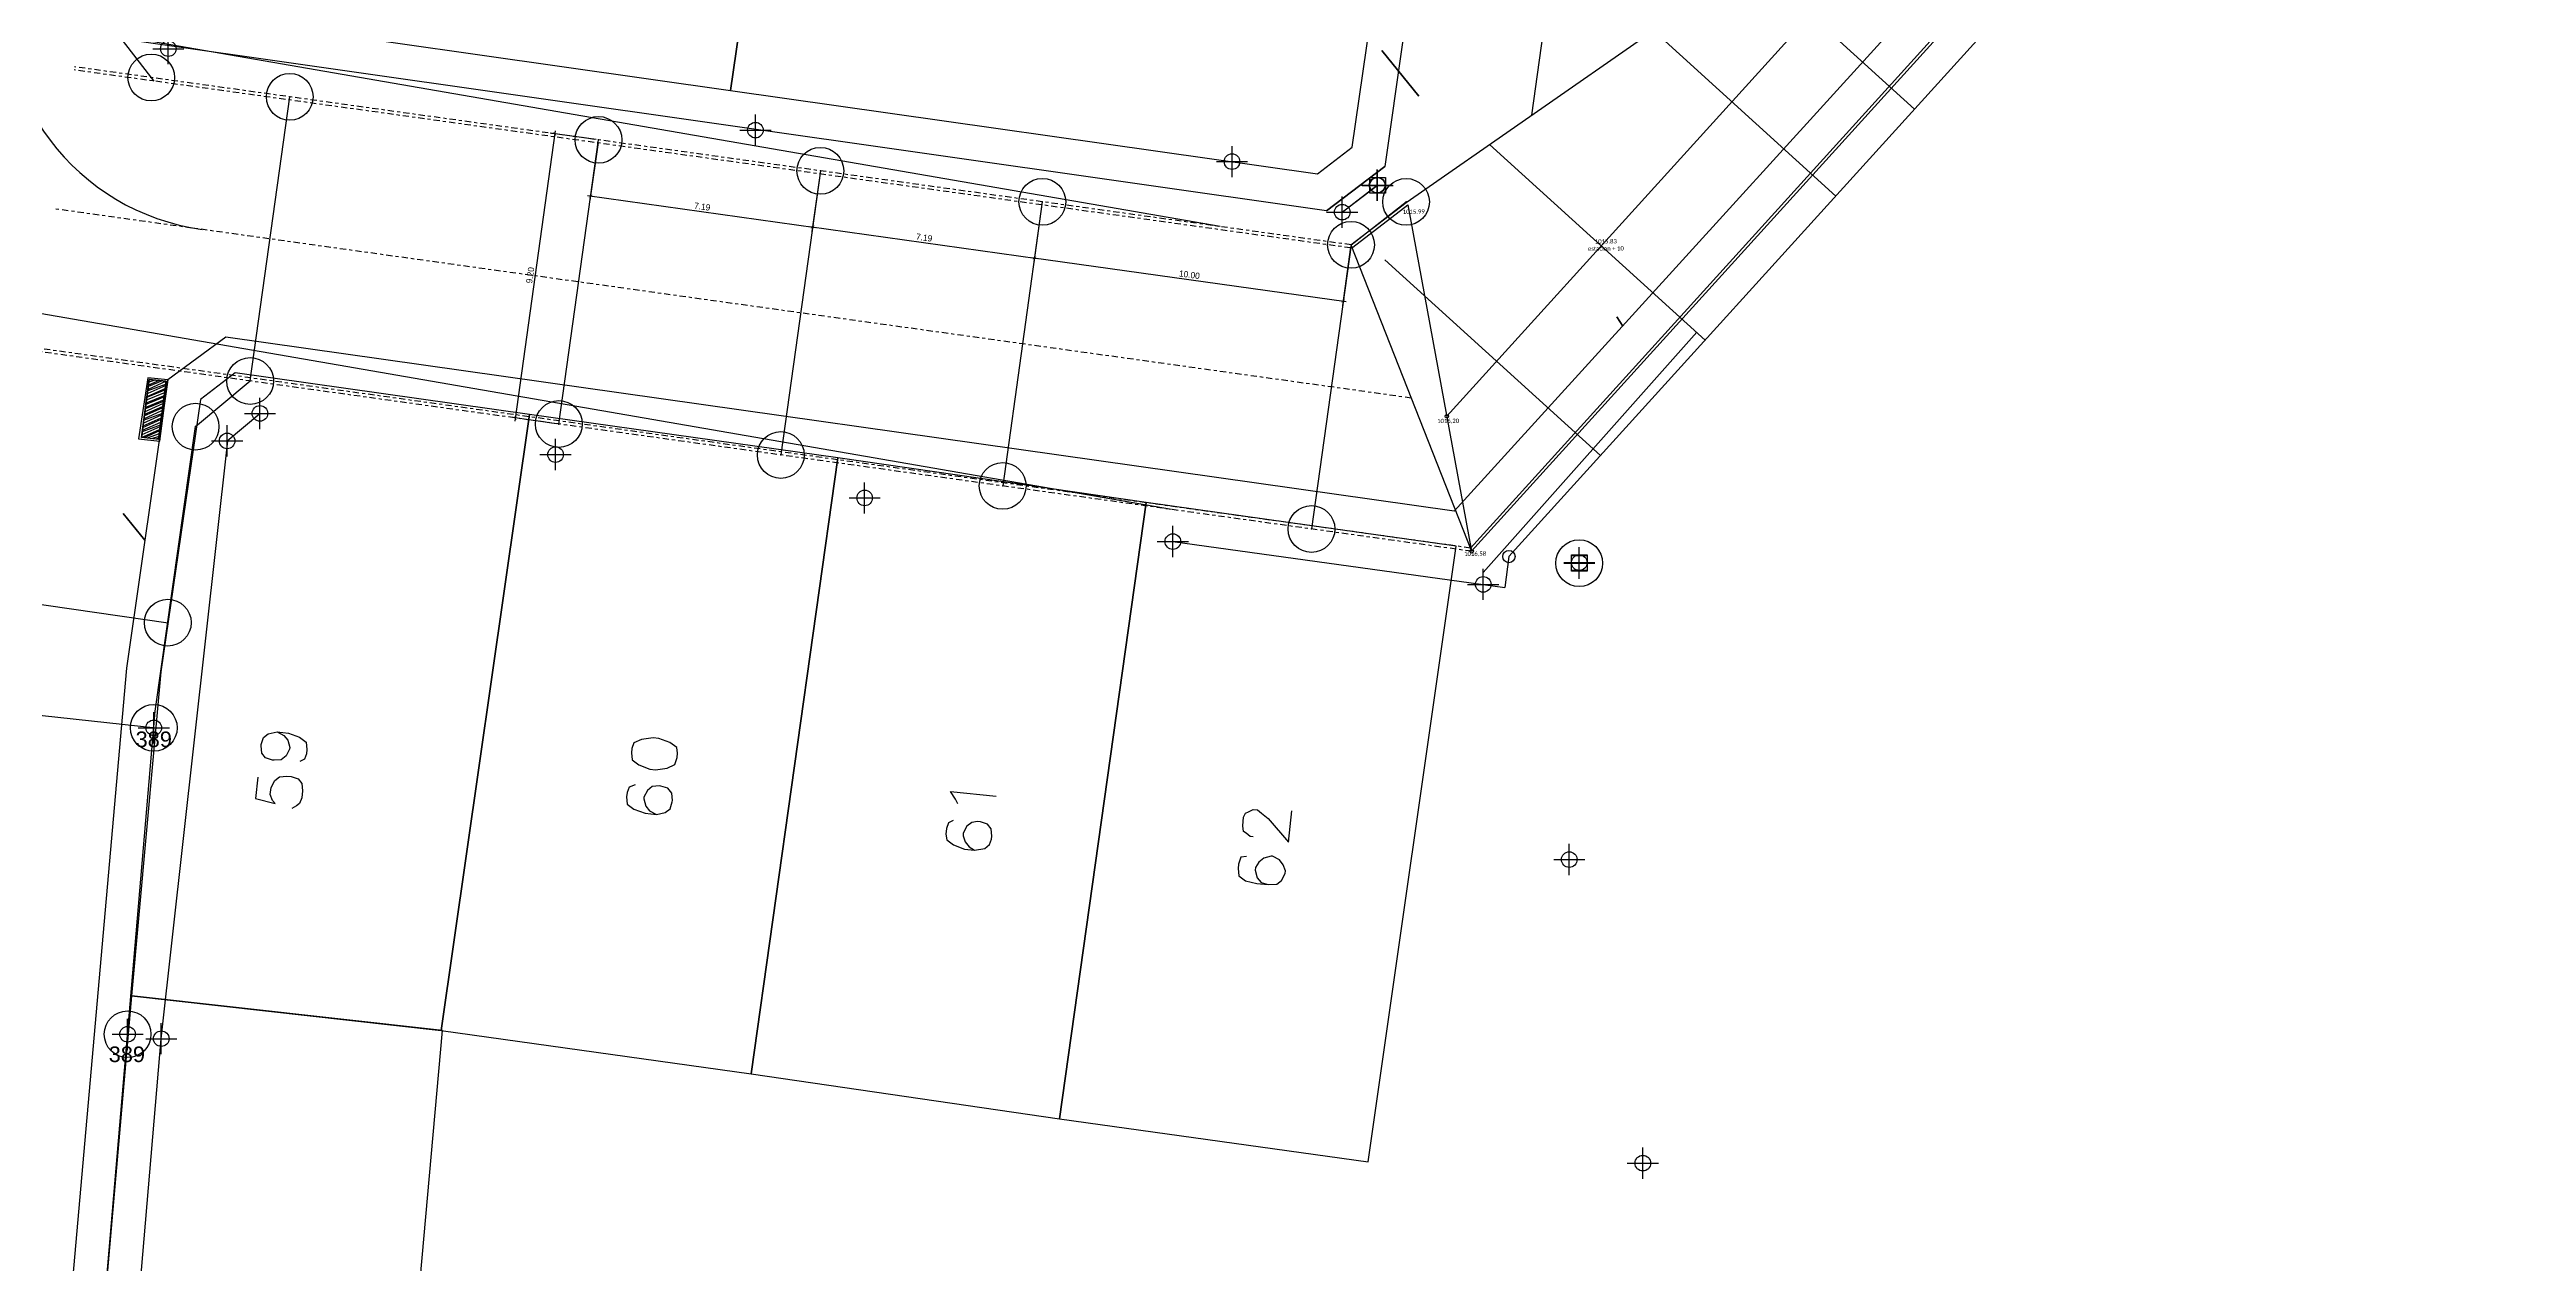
# Model space of a CAD drawing. Header units: metres. Extents: x -977055 to 805873, y -1033982 to 242021.
# Drawn here: x 775.3 to 854.8, y 727.7 to 766.7 of the extents above; entities that cross this region are included whole.
import ezdxf

# ---------------------------------------------------------------- set-up
doc = ezdxf.new("R2010")
doc.units = ezdxf.units.M
doc.header["$PDMODE"] = 32
doc.header["$PDSIZE"] = 1.5
doc.linetypes.add('CENTRO1', pattern=[0.44, 0.2, -0.08, 0.08, -0.08])
for name, color, linetype in [('12-CONDICIONES EXISTENTES', 2, 'Continuous'), ('C-ROAD-SAMP-TEXT', 11, 'Continuous'), ('linea 1', 1, 'Continuous'), ('LOTE 243', 6, 'Continuous'), ('puntos linea 2', 50, 'Continuous'), ('puntos nov 7', 50, 'Continuous'), ('PUNTOS V', 4, 'Continuous'), ('V-NODE', 1, 'Continuous')]:
    doc.layers.add(name, color=color, linetype=linetype)
doc.layers.add('PDF2_area escolar', color=7, linetype='Continuous', true_color=0x989898)
doc.layers.add('PDF_Geometry', color=7, linetype='Continuous', true_color=0x797979)
doc.styles.add('CITY2', font='stylu.ttf', dxfattribs={"height": 0.2})
doc.styles.get("Standard").update_dxf_attribs({"font": 'arial.ttf'})
doc.dimstyles.new('COTAS2', dxfattribs={"dimtxt": 0.02, "dimasz": 0.1, "dimexe": 0.15, "dimexo": 0.08, "dimgap": 0.05, "dimtad": 1, "dimzin": 0, "dimdsep": 46, "dimtxsty": 'CITY2', "dimblk": 'ARCHTICK', "dimcen": 1, "dimdle": 0.1, "dimclrd": 1, "dimclre": 1, "dimclrt": 2, "dimadec": 0, "dimazin": 0, "dimtfac": 1, "dimtofl": 0, "dimtmove": 0, "dimatfit": 3, "dimldrblk": 'ARCHTICK', "dimfxl": 0.18, "dimtolj": 1, "dimtzin": 0, "dimarcsym": 0})

# ---------------------------------------------------------------- blocks, each defined once
blk = doc.blocks.new('*U274')
at = {"color": 0, "linetype": 'ByBlock', "lineweight": -2, "transparency": 16777216}
for p, q in [((-1, 0), (1, 0)), ((0, -1), (0, 1))]:
    blk.add_line(p, q, dxfattribs=at)
blk.add_circle((0, 0), 0.5, dxfattribs=at)
blk = doc.blocks.new('*U526', base_point=(818.103, 762.166, 1016.569))
at = {"layer": 'V-NODE', "color": 50, "lineweight": -2, "xscale": 0.5, "yscale": 0.5, "zscale": 0.5}
blk.add_blockref('*U274', (818.103, 762.166, 1016.569), dxfattribs=at)
blk = doc.blocks.new('*U538', base_point=(824.05, 740.679, 1020.98))
at = {"layer": 'V-NODE', "color": 50, "lineweight": -2, "xscale": 0.5, "yscale": 0.5, "zscale": 0.5}
blk.add_blockref('*U274', (824.05, 740.679, 1020.98), dxfattribs=at)
blk = doc.blocks.new('*U541', base_point=(826.409, 730.942, 1023.18))
at = {"layer": 'V-NODE', "color": 50, "lineweight": -2, "xscale": 0.5, "yscale": 0.5, "zscale": 0.5}
blk.add_blockref('*U274', (826.409, 730.942, 1023.18), dxfattribs=at)
blk = doc.blocks.new('*U790', base_point=(778.881, 734.934, 1016.128))
at = {"layer": 'V-NODE', "color": 50, "lineweight": -2, "xscale": 0.5, "yscale": 0.5, "zscale": 0.5}
blk.add_blockref('*U274', (778.881, 734.934, 1016.128), dxfattribs=at)
blk = doc.blocks.new('*U1072', base_point=(780.994, 754.104, 1014.374))
at = {"layer": 'V-NODE', "color": 50, "lineweight": -2, "xscale": 0.5, "yscale": 0.5, "zscale": 0.5}
blk.add_blockref('*U274', (780.994, 754.104, 1014.374), dxfattribs=at)
blk = doc.blocks.new('*U1333', base_point=(778.641, 744.904, 1013.45))
at = {"layer": 'V-NODE', "color": 50, "lineweight": -2, "xscale": 0.5, "yscale": 0.5, "zscale": 0.5}
blk.add_blockref('*U274', (778.641, 744.904, 1013.45), dxfattribs=at)
blk = doc.blocks.new('*U1339', base_point=(777.801, 735.076, 1014.26))
at = {"layer": 'V-NODE', "color": 50, "lineweight": -2, "xscale": 0.5, "yscale": 0.5, "zscale": 0.5}
blk.add_blockref('*U274', (777.801, 735.076, 1014.26), dxfattribs=at)
blk = doc.blocks.new('*U2242', base_point=(817.883, 762.306, 1016.681))
at = {"layer": 'V-NODE', "color": 50, "lineweight": -2, "xscale": 0.5, "yscale": 0.5, "zscale": 0.5}
blk.add_blockref('*U274', (817.883, 762.306, 1016.681), dxfattribs=at)
blk = doc.blocks.new('*U2245', base_point=(816.766, 761.44, 1016.699))
at = {"layer": 'V-NODE', "color": 50, "lineweight": -2, "xscale": 0.5, "yscale": 0.5, "zscale": 0.5}
blk.add_blockref('*U274', (816.766, 761.44, 1016.699), dxfattribs=at)
blk = doc.blocks.new('*U2248', base_point=(797.942, 764.07, 1014.729))
at = {"layer": 'V-NODE', "color": 50, "lineweight": -2, "xscale": 0.5, "yscale": 0.5, "zscale": 0.5}
blk.add_blockref('*U274', (797.942, 764.07, 1014.729), dxfattribs=at)
blk = doc.blocks.new('*U2254', base_point=(779.107, 766.683, 1013.081))
at = {"layer": 'V-NODE', "color": 50, "lineweight": -2, "xscale": 0.5, "yscale": 0.5, "zscale": 0.5}
blk.add_blockref('*U274', (779.107, 766.683, 1013.081), dxfattribs=at)
blk = doc.blocks.new('*U2260', base_point=(782.046, 754.985, 1014.429))
at = {"layer": 'V-NODE', "color": 50, "lineweight": -2, "xscale": 0.5, "yscale": 0.5, "zscale": 0.5}
blk.add_blockref('*U274', (782.046, 754.985, 1014.429), dxfattribs=at)
blk = doc.blocks.new('*U2263', base_point=(791.53, 753.666, 1015.272))
at = {"layer": 'V-NODE', "color": 50, "lineweight": -2, "xscale": 0.5, "yscale": 0.5, "zscale": 0.5}
blk.add_blockref('*U274', (791.53, 753.666, 1015.272), dxfattribs=at)
blk = doc.blocks.new('*U2266', base_point=(801.445, 752.275, 1016.263))
at = {"layer": 'V-NODE', "color": 50, "lineweight": -2, "xscale": 0.5, "yscale": 0.5, "zscale": 0.5}
blk.add_blockref('*U274', (801.445, 752.275, 1016.263), dxfattribs=at)
blk = doc.blocks.new('*U2269', base_point=(811.332, 750.877, 1017.348))
at = {"layer": 'V-NODE', "color": 50, "lineweight": -2, "xscale": 0.5, "yscale": 0.5, "zscale": 0.5}
blk.add_blockref('*U274', (811.332, 750.877, 1017.348), dxfattribs=at)
blk = doc.blocks.new('*U2272', base_point=(821.289, 749.503, 1019.154))
at = {"layer": 'V-NODE', "color": 50, "lineweight": -2, "xscale": 0.5, "yscale": 0.5, "zscale": 0.5}
blk.add_blockref('*U274', (821.289, 749.503, 1019.154), dxfattribs=at)
blk = doc.blocks.new('*U2295')
at = {"color": 0, "linetype": 'ByBlock', "lineweight": -2, "transparency": 16777216}
for p, q in [((-1, 0), (1, 0)), ((0, -1), (0, 1))]:
    blk.add_line(p, q, dxfattribs=at)
blk.add_circle((0, 0), 0.5, dxfattribs=at)
blk = doc.blocks.new('*U2370', base_point=(824.37, 750.2, 1016.86))
at = {"layer": 'V-NODE', "color": 1, "lineweight": -2, "xscale": 0.5, "yscale": 0.5, "zscale": 0.5}
blk.add_blockref('*U2295', (824.37, 750.2, 1016.86), dxfattribs=at)
blk = doc.blocks.new('*U2373', base_point=(817.901, 762.298, 1016.683))
at = {"layer": 'V-NODE', "color": 1, "lineweight": -2, "xscale": 0.5, "yscale": 0.5, "zscale": 0.5}
blk.add_blockref('*U2295', (817.901, 762.298, 1016.683), dxfattribs=at)
blk = doc.blocks.new('*U2498')
at = {"color": 0, "linetype": 'ByBlock', "lineweight": -2, "transparency": 16777216}
for p, q in [((-1, 0), (1, 0)), ((0, -1), (0, 1))]:
    blk.add_line(p, q, dxfattribs=at)
blk.add_lwpolyline([(-0.5, -0.5), (-0.5, 0.5), (0.5, 0.5), (0.5, -0.5)], close=True, dxfattribs=at)
blk = doc.blocks.new('*U2573', base_point=(824.37, 750.2, 1016.86))
at = {"layer": 'V-NODE', "color": 130, "lineweight": -2, "xscale": 0.5, "yscale": 0.5, "zscale": 0.5}
blk.add_blockref('*U2498', (824.37, 750.2, 1016.86), dxfattribs=at)
blk = doc.blocks.new('*U2576', base_point=(824.37, 750.18, 1017.379))
at = {"layer": 'V-NODE', "color": 130, "lineweight": -2, "xscale": 0.5, "yscale": 0.5, "zscale": 0.5}
blk.add_blockref('*U2498', (824.37, 750.18, 1017.379), dxfattribs=at)
blk = doc.blocks.new('*U2579', base_point=(817.901, 762.298, 1016.683))
at = {"layer": 'V-NODE', "color": 130, "lineweight": -2, "xscale": 0.5, "yscale": 0.5, "zscale": 0.5}
blk.add_blockref('*U2498', (817.901, 762.298, 1016.683), dxfattribs=at)
blk = doc.blocks.new('base')
at = {"layer": 'PDF_Geometry', "lineweight": 25, "extrusion": (-0.000787417, 0.063364, 0.99799), "elevation": 0.026}
for points in [[(-314.355, -197.288), (-299.601, -195.681), (-292.744, -194.188), (-282.663, -192.111), (-274.476, -190.361), (-258.037, -185.154), (-248.029, -180.61), (-240.539, -177.71), (-228.643, -174.042), (-222.733, -172.714), (-217.384, -171.04), (-209.935, -169.248), (-202.16, -164.759), (-196.196, -160.284), (-195.073, -159.817), (-178.095, -157.457), (-154.298, -156.614), (-136.667, -154.611), (-124.436, -153.164), (-118.066, -151.474), (-100.79, -146.646), (-80.955, -140.967), (-73.385, -139.328), (-61.694, -135.822), (-40.504, -131.604), (-37.727, -130.872), (-17.661, -129.441), (1.311, -127.461), (21.092, -124.929), (41.006, -122.83), (47.376, -123.458), (63.592, -123.186), (81.402, -124.312), (85.639, -96.072), (88.705, -66.393), (92.811, -40.781), (97.16, -22.386), (100.596, -1.562), (102.483, 8.32), (109.691, 37.361), (117.528, 76.62), (126.217, 115.638), (131.513, 149.592), (134.682, 173.973), (136.916, 195.591), (139.956, 229.678), (141.558, 250.676), (142.614, 271.37), (143.252, 283.21), (147.066, 312.938), (152.58, 355.631), (153.554, 396.042), (150.869, 418.02), (151.777, 438.639), (150.959, 458.028), (151.777, 438.639), (150.869, 418.02), (153.554, 396.042), (152.58, 355.631), (147.066, 312.938), (143.252, 283.21), (142.614, 271.37), (141.558, 250.676), (139.956, 229.678), (136.916, 195.591), (134.682, 173.973), (131.513, 149.592), (126.217, 115.638), (117.528, 76.62), (109.691, 37.361), (102.483, 8.32), (100.596, -1.562), (97.16, -22.386), (92.811, -40.781), (88.705, -66.393), (85.639, -96.072), (81.402, -124.312), (63.592, -123.186), (47.376, -123.458), (41.006, -122.83), (21.092, -124.929), (1.311, -127.461), (-17.661, -129.441), (-37.727, -130.872), (-40.504, -131.604), (-61.694, -135.822), (-73.385, -139.328), (-80.955, -140.967), (-100.79, -146.646), (-118.066, -151.474), (-124.436, -153.164), (-136.667, -154.611), (-154.298, -156.614), (-178.095, -157.457), (-195.073, -159.817), (-196.196, -160.284), (-202.16, -164.759), (-209.935, -169.248), (-217.384, -171.04), (-222.733, -172.714), (-228.643, -174.042), (-240.539, -177.71), (-248.029, -180.61), (-258.037, -185.154), (-274.476, -190.361), (-282.663, -192.111), (-292.744, -194.188), (-299.601, -195.681), (-314.355, -197.288), (-312.178, -178.446), (-309.146, -157.898), (-306.876, -132.899), (-305.823, -118.002), (-298.643, -78.802), (-291.055, -45.077), (-282.252, -15.116), (-275.645, 10.473), (-270.319, 33.898), (-263.825, 63.164), (-258.15, 86.408), (-284.424, 123.888)], [(129.33, 446.993), (130.719, 376.627), (119.722, 267.265), (72.738, -35.348), (74.134, -37.232), (92.979, -40.152)], [(91.093, 128.17), (91.733, 128.093), (92.016, 130.053), (91.376, 130.13), (91.093, 128.17), (89.215, 126.819), (50.746, 132.753), (49.396, 134.631), (67.752, 253.123), (69.636, 254.519), (108.099, 248.54), (109.45, 246.662)], [(8.56, 202.894), (65.659, 264.226), (104.99, 258.143), (106.869, 259.493), (108.306, 268.733), (119.228, 377.084), (117.811, 447.545)], [(69.636, 254.519), (67.752, 253.123)], [(107.191, 261.402), (106.92, 259.533), (107.468, 259.467), (107.74, 261.335), (107.153, 261.082)], [(106.953, 259.807), (107.586, 260.056)], [(106.947, 259.762), (107.534, 260.015)], [(106.936, 259.67), (107.523, 259.924)], [(106.931, 259.624), (107.512, 259.833)], [(106.92, 259.533), (107.507, 259.787)], [(107.057, 259.517), (107.496, 259.696)], [(107.148, 259.506), (107.49, 259.65)], [(107.286, 259.489), (107.479, 259.558)], [(107.423, 259.472), (107.468, 259.467)], [(107.098, 260.625), (107.685, 260.878)], [(107.092, 260.579), (107.674, 260.787)], [(107.081, 260.487), (107.668, 260.741)], [(107.07, 260.396), (107.657, 260.65)], [(107.065, 260.35), (107.652, 260.604)], [(107.054, 260.259), (107.641, 260.513)], [(106.997, 260.173), (107.63, 260.421)], [(106.991, 260.127), (107.624, 260.376)], [(106.98, 260.036), (107.613, 260.284)], [(106.975, 259.99), (107.608, 260.239)], [(106.964, 259.899), (107.597, 260.147)], [(107.142, 260.99), (107.729, 261.244)], [(107.136, 260.944), (107.718, 261.153)], [(107.125, 260.853), (107.712, 261.107)], [(107.114, 260.762), (107.701, 261.016)], [(107.109, 260.716), (107.696, 260.97)], [(107.158, 261.127), (107.648, 261.346)], [(107.169, 261.219), (107.557, 261.358)], [(107.18, 261.31), (107.42, 261.374)], [(107.186, 261.356), (107.283, 261.391)], [(103.506, 270.842), (103.289, 270.96), (103.168, 271.114), (103.104, 271.354), (103.11, 271.399), (103.229, 271.617), (103.382, 271.738), (103.616, 271.756), (103.662, 271.75), (103.885, 271.677), (104.006, 271.523), (104.024, 271.289), (104.018, 271.244), (103.945, 271.021), (103.791, 270.9), (103.506, 270.842), (103.14, 270.886), (102.786, 271.021), (102.574, 271.186), (102.556, 271.42), (102.572, 271.557), (102.64, 271.734), (102.788, 271.809)], [(104.145, 272.295), (104.228, 272.98), (103.599, 273.149), (103.679, 273.046), (103.748, 272.853), (103.721, 272.624), (103.602, 272.407), (103.448, 272.286), (103.214, 272.268), (103.077, 272.284), (102.854, 272.358), (102.733, 272.511), (102.715, 272.745), (102.743, 272.974), (102.811, 273.151), (102.913, 273.232), (103.061, 273.306)], [(92.043, 272.686), (92.237, 272.756), (92.304, 272.933), (92.321, 273.07), (92.303, 273.304), (92.091, 273.469), (91.736, 273.604), (91.37, 273.648), (91.085, 273.59), (90.932, 273.469), (90.858, 273.246), (90.853, 273.201), (90.871, 272.967), (90.992, 272.813), (91.215, 272.74), (91.26, 272.734), (91.494, 272.752), (91.648, 272.873), (91.767, 273.091), (91.772, 273.136), (91.709, 273.376), (91.588, 273.529), (91.37, 273.648)], [(81.698, 273.423), (81.773, 273.274), (81.928, 273.024), (80.466, 273.2)], [(72.242, 274.608), (72.334, 274.597), (72.46, 274.489), (72.546, 274.433), (72.569, 274.244), (72.536, 273.97), (72.474, 273.838), (72.377, 273.804), (72.229, 273.729), (72.092, 273.745), (71.966, 273.853), (71.754, 274.018), (71.105, 274.792), (70.984, 273.786)], [(81.856, 273.96), (82.004, 274.035), (82.071, 274.212), (82.094, 274.395), (82.07, 274.583), (81.858, 274.748), (81.503, 274.884), (81.183, 274.922), (80.852, 274.869), (80.699, 274.749), (80.631, 274.571), (80.62, 274.48), (80.638, 274.246), (80.759, 274.092), (80.982, 274.019), (81.073, 274.008), (81.261, 274.032), (81.415, 274.152), (81.534, 274.37), (81.545, 274.461), (81.476, 274.655), (81.355, 274.809), (81.183, 274.922)], [(72.456, 275.232), (72.645, 275.255), (72.718, 275.478), (72.735, 275.615), (72.716, 275.849), (72.504, 276.014), (72.144, 276.104), (71.779, 276.148), (71.499, 276.135), (71.345, 276.015), (71.226, 275.797), (71.215, 275.706), (71.285, 275.512), (71.405, 275.358), (71.623, 275.239), (71.668, 275.234), (71.908, 275.298), (72.062, 275.418), (72.175, 275.59), (72.186, 275.681), (72.122, 275.921), (72.002, 276.075), (71.779, 276.148)]]:
    blk.add_lwpolyline(points, dxfattribs=at)
for points in [[(88.71, 250.412), (87.15, 240.538), (106.904, 237.462), (108.303, 246.383), (107.465, 247.504)], [(68.789, 252.488), (67.395, 243.614), (87.15, 240.538), (88.71, 250.412), (69.91, 253.327)], [(108.277, 279.263), (98.364, 280.503), (95.288, 260.749), (104.711, 259.289), (105.832, 260.128), (107.21, 268.865)], [(107.151, 261.453), (106.869, 259.493), (107.509, 259.416), (107.837, 261.37)], [(107.468, 259.467), (106.92, 259.533), (107.191, 261.402), (107.74, 261.335)], [(98.364, 280.503), (88.438, 282.024), (85.408, 262.264), (95.288, 260.749)], [(88.438, 282.024), (78.564, 283.584), (75.534, 263.825), (85.408, 262.264)], [(78.564, 283.584), (68.684, 285.099), (65.608, 265.345), (75.534, 263.825)], [(92.15, 271.653), (92.132, 271.887), (91.92, 272.052), (91.565, 272.187), (91.383, 272.209), (91.006, 272.162), (90.761, 272.052), (90.688, 271.829), (90.671, 271.692), (90.695, 271.504), (90.907, 271.339), (91.261, 271.204), (91.444, 271.182), (91.821, 271.229), (92.066, 271.339), (92.134, 271.516)], [(110.294, 299.469), (100.353, 300.481), (98.318, 280.509), (108.277, 279.263)]]:
    blk.add_lwpolyline(points, close=True, dxfattribs=at)
at = {"layer": 'PDF_Geometry', "color": 109, "lineweight": 50, "true_color": 0x136633, "extrusion": (-0.000787417, 0.063364, 0.99799), "elevation": 0.026}
blk.add_lwpolyline([(66.628, 250.875), (67.794, 249.389)], dxfattribs=at)
at = {"layer": 'PDF_Geometry', "color": 4, "lineweight": 40, "extrusion": (-0.000787417, 0.063364, 0.99799), "elevation": 0.026}
blk.add_lwpolyline([(60.174, 258.348), (60.37, 258.047)], dxfattribs=at)
at = {"layer": 'PDF_Geometry', "color": 30, "lineweight": 50, "true_color": 0xf26621, "extrusion": (-0.000787417, 0.063364, 0.99799), "elevation": 0.026}
blk.add_lwpolyline([(107.674, 264.636), (108.357, 263.765)], dxfattribs=at)
blk = doc.blocks.new('_ArchTick')
at = {"color": 0, "linetype": 'ByBlock', "const_width": 0.15}
blk.add_lwpolyline([(-0.5, -0.5), (0.5, 0.5)], dxfattribs=at)
blk = doc.blocks.new('*D3279')
at = {"layer": 'Defpoints', "color": 0, "transparency": 16777216}
for p in [(792.906, 763.757, 1014.374), (800.025, 762.765, 1013.081), (799.774, 760.965)]:
    blk.add_point(p, dxfattribs=at)
at = {"layer": 'PUNTOS V', "color": 1, "linetype": 'Continuous', "lineweight": -2, "transparency": 16777216}
for p, q in [((792.895, 763.678), (792.634, 761.809)), ((800.014, 762.686), (799.753, 760.816))]:
    blk.add_line(p, q, dxfattribs=at)
at = {"layer": 'PUNTOS V', "color": 1, "lineweight": -2, "transparency": 16777216}
blk.add_line((792.556, 761.971), (799.873, 760.951), dxfattribs=at)
at = {"layer": 'PUNTOS V', "color": 1, "lineweight": -2, "transparency": 16777216, "xscale": 0.1, "yscale": 0.1, "zscale": 0.1}
for p, rotation in [((792.655, 761.957), 172.0642173742876), ((799.774, 760.965), 352.0642173742876)]:
    blk.add_blockref('_ArchTick', p, dxfattribs=dict(at, rotation=rotation))
at = {"layer": 'PUNTOS V', "color": 2, "transparency": 16777216, "insert": (796.236, 761.617), "char_height": 0.2, "attachment_point": 5, "rotation": 352.06422, "style": 'CITY2'}
blk.add_mtext('\\A1;7.19', dxfattribs=at)
blk = doc.blocks.new('*D3280')
at = {"layer": 'Defpoints', "color": 0, "transparency": 16777216}
for p in [(800.025, 762.765, 1013.081), (807.144, 761.773, 1013.081), (806.893, 759.972)]:
    blk.add_point(p, dxfattribs=at)
at = {"layer": 'PUNTOS V', "color": 1, "linetype": 'Continuous', "lineweight": -2, "transparency": 16777216}
for p, q in [((800.014, 762.686), (799.753, 760.816)), ((807.133, 761.693), (806.872, 759.824))]:
    blk.add_line(p, q, dxfattribs=at)
at = {"layer": 'PUNTOS V', "color": 1, "lineweight": -2, "transparency": 16777216}
blk.add_line((799.675, 760.979), (806.992, 759.959), dxfattribs=at)
at = {"layer": 'PUNTOS V', "color": 1, "lineweight": -2, "transparency": 16777216, "xscale": 0.1, "yscale": 0.1, "zscale": 0.1}
for p, rotation in [((799.774, 760.965), 172.0642173742876), ((806.893, 759.972), 352.0642173742876)]:
    blk.add_blockref('_ArchTick', p, dxfattribs=dict(at, rotation=rotation))
at = {"layer": 'PUNTOS V', "color": 2, "transparency": 16777216, "insert": (803.355, 760.624), "char_height": 0.2, "attachment_point": 5, "rotation": 352.06422, "style": 'CITY2'}
blk.add_mtext('\\A1;7.19', dxfattribs=at)
blk = doc.blocks.new('*D3281')
at = {"layer": 'Defpoints', "color": 0, "transparency": 16777216}
for p in [(807.144, 761.773, 1013.081), (817.044, 760.392, 1016.699), (816.793, 758.592)]:
    blk.add_point(p, dxfattribs=at)
at = {"layer": 'PUNTOS V', "color": 1, "linetype": 'Continuous', "lineweight": -2, "transparency": 16777216}
for p, q in [((807.133, 761.693), (806.872, 759.824)), ((817.033, 760.313), (816.772, 758.444))]:
    blk.add_line(p, q, dxfattribs=at)
at = {"layer": 'PUNTOS V', "color": 1, "lineweight": -2, "transparency": 16777216}
blk.add_line((806.794, 759.986), (816.892, 758.578), dxfattribs=at)
at = {"layer": 'PUNTOS V', "color": 1, "lineweight": -2, "transparency": 16777216, "xscale": 0.1, "yscale": 0.1, "zscale": 0.1}
for p, rotation in [((806.893, 759.972), 172.0642173742876), ((816.793, 758.592), 352.0642173742876)]:
    blk.add_blockref('_ArchTick', p, dxfattribs=dict(at, rotation=rotation))
at = {"layer": 'PUNTOS V', "color": 2, "transparency": 16777216, "insert": (811.864, 759.434), "char_height": 0.2, "attachment_point": 5, "rotation": 352.06422, "style": 'CITY2'}
blk.add_mtext('\\A1;10.00', dxfattribs=at)
blk = doc.blocks.new('*D3282')
at = {"layer": 'Defpoints', "color": 0, "transparency": 16777216}
for p in [(792.906, 763.757, 1014.374), (790.234, 754.841), (791.636, 754.645, 1014.374)]:
    blk.add_point(p, dxfattribs=at)
at = {"layer": 'PUNTOS V', "color": 1, "lineweight": -2, "transparency": 16777216}
blk.add_line((791.518, 764.052), (790.221, 754.742), dxfattribs=at)
at = {"layer": 'PUNTOS V', "color": 1, "linetype": 'Continuous', "lineweight": -2, "transparency": 16777216}
for p, q in [((792.827, 763.768), (791.356, 763.973)), ((791.557, 754.656), (790.086, 754.861))]:
    blk.add_line(p, q, dxfattribs=at)
at = {"layer": 'PUNTOS V', "color": 1, "lineweight": -2, "transparency": 16777216, "xscale": 0.1, "yscale": 0.1, "zscale": 0.1}
for p, rotation in [((791.505, 763.953), 82.06421737428695), ((790.234, 754.841), 262.064217374287)]:
    blk.add_blockref('_ArchTick', p, dxfattribs=dict(at, rotation=rotation))
at = {"layer": 'PUNTOS V', "color": 2, "transparency": 16777216, "insert": (790.717, 759.418), "char_height": 0.2, "attachment_point": 5, "rotation": 82.06422, "style": 'CITY2'}
blk.add_mtext('\\A1;9.20', dxfattribs=at)
blk = doc.blocks.new('*D3982')
at = {"layer": '12-CONDICIONES EXISTENTES', "color": 1, "lineweight": -2, "transparency": 16777216}
blk.add_line((741.678, 773.393), (740.075, 764.126), dxfattribs=at)
at = {"layer": '12-CONDICIONES EXISTENTES', "color": 1, "linetype": 'Continuous', "lineweight": -2, "transparency": 16777216}
for p, q in [((812.855, 760.979), (741.513, 773.321)), ((811.286, 751.909), (739.944, 764.25))]:
    blk.add_line(p, q, dxfattribs=at)
at = {"layer": 'Defpoints', "color": 0, "transparency": 16777216}
for p in [(740.092, 764.225), (812.934, 760.965, 1013.081), (811.365, 751.895, 1013.081)]:
    blk.add_point(p, dxfattribs=at)
at = {"layer": '12-CONDICIONES EXISTENTES', "color": 1, "lineweight": -2, "transparency": 16777216, "xscale": 0.1, "yscale": 0.1, "zscale": 0.1}
for p, rotation in [((741.661, 773.295), 80.18547842622236), ((740.092, 764.225), 260.1854784262224)]:
    blk.add_blockref('_ArchTick', p, dxfattribs=dict(at, rotation=rotation))
at = {"layer": '12-CONDICIONES EXISTENTES', "color": 2, "transparency": 16777216, "insert": (740.725, 768.786), "char_height": 0.2, "attachment_point": 5, "rotation": 80.18548, "style": 'CITY2'}
blk.add_mtext('\\A1;9.20', dxfattribs=at)

msp = doc.modelspace()

# ---------------------------------------------------------------- linework, layer by layer
msp.add_arc((781.21682, 768.21379, 2029.04583), 7.4, 172.0914264, 262.0642174)
at = {"layer": '12-CONDICIONES EXISTENTES', "color": 1}
msp.add_line((822.11528, 750.39659, 1007.297), (821.97883, 749.40781, 1017.348), dxfattribs=at)
for points, elevation in [([(829.07, 809.27), (822.83643, 764.54649)], 1011.104), ([(828.82612, 770.46231), (835.12942, 764.74527)], 2014.594), ([(826.29758, 767.67448), (832.60088, 761.95744)], 1007.297), ([(818.81181, 761.75049), (826.74925, 767.26483)], 1011.104), ([(821.49282, 763.61305), (828.41121, 757.33813)], 2014.594), ([(818.87273, 761.67118), (820.91676, 750.56366)], 1016.699), ([(817.04388, 760.39249), (820.91676, 750.56366)], 1016.699), ([(818.13372, 759.90949), (825.0521, 753.63457)], 2014.594), ([(828.13714, 757.58671), (821.289, 749.8829)], 2014.594)]:
    msp.add_lwpolyline(points, dxfattribs=dict(at, elevation=elevation))
for centre, radius in [((820.11976, 754.89465, 1007.297), 0.05547), ((820.91676, 750.56366, 1007.297), 0.05796), ((822.11528, 750.39659, 1007.297), 0.19726)]:
    msp.add_circle(centre, radius, dxfattribs=at)
at = {"layer": 'linea 1', "linetype": 'CENTRO1', "elevation": 1013.081}
for points in [[(817.03431, 760.29286), (776.08761, 766.00075)], [(817.04812, 760.3919), (776.10142, 766.09979)], [(818.98032, 755.47808), (775.46633, 761.54384)], [(820.91676, 750.56366), (774.83124, 756.9879)], [(820.87821, 750.67), (774.84504, 757.08694)]]:
    msp.add_lwpolyline(points, dxfattribs=at)
at = {"layer": 'linea 1', "elevation": 1013.17}
for points in [[(772.32936, 554.60195), (769.41801, 636.95604), (778.68624, 745.43685), (779.98279, 754.56151)], [(773.43, 554.368), (771.352, 614.335), (770.615, 634.321), (772.068, 654.951), (778.881, 734.934), (781.021, 754.103)]]:
    msp.add_lwpolyline(points, dxfattribs=at)
at = {"layer": 'linea 1'}
for p in [(778.55931, 765.75717, 1012.915), (783.00172, 765.1379), (792.90596, 763.75727, 1014.374), (800.02492, 762.7649, 1013.081), (807.14388, 761.77253, 1013.081), (781.73154, 756.02601), (779.98279, 754.56151, 1013.17), (791.63578, 754.64538, 1014.374), (805.8737, 752.66064, 1013.081), (815.77793, 751.28, 1013.081), (779.08969, 748.2762, 1012.147), (778.64071, 744.90394), (777.80106, 735.07616)]:
    msp.add_point(p, dxfattribs=at)
at = {"layer": 'LOTE 243'}
for points, elevation in [([(820.11976, 754.89465), (876.15051, 816.67107)], 1007.297), ([(820.87821, 750.67), (878.42319, 814.11594)], 1007.297), ([(820.91676, 750.56366), (878.57126, 814.13034)], 1007.297), ([(822.11528, 750.39659), (879.23221, 813.37058)], 1007.297), ([(811.332, 750.877), (821.97883, 749.40781)], 1017.348)]:
    msp.add_lwpolyline(points, dxfattribs=dict(at, elevation=elevation))
at = {"layer": 'puntos linea 2'}
msp.add_lwpolyline([(767.20578, 746.15595), (778.70658, 744.904)], dxfattribs=at)
at = {"layer": 'puntos nov 7'}
for points, elevation in [([(816.766, 761.44), (817.883, 762.311)], 1013.081), ([(817.04812, 760.3919), (818.81442, 761.76921)], 1013.081), ([(779.98279, 754.56151), (781.73154, 756.02601)], 1014.374), ([(780.994, 754.104), (782.046, 754.985)], 1014.374)]:
    msp.add_lwpolyline(points, dxfattribs=dict(at, elevation=elevation))
for p in [(818.81442, 761.76921, 1013.081), (817.04812, 760.3919, 1015.058), (824.3679, 750.18355, 1011.104)]:
    msp.add_point(p, dxfattribs=at)
at = {"layer": 'PUNTOS V'}
for points, elevation in [([(777.26769, 767.42416), (778.64701, 765.64397)], 1012.915), ([(766.61422, 750.07173), (779.09744, 748.27508)], 1012.147)]:
    msp.add_lwpolyline(points, dxfattribs=dict(at, elevation=elevation))
at = {"layer": 'PUNTOS V', "color": 1}
for points, elevation in [([(781.73154, 756.02601), (783.00172, 765.1379)], 1014.374), ([(791.63578, 754.64538), (792.90596, 763.75727)], 1014.374), ([(800.02492, 762.7649), (798.75474, 753.65301)], 1013.081), ([(816.766, 761.44), (817.883, 762.298)], 1016.699), ([(807.14388, 761.77253), (805.8737, 752.66064)], 1013.081), ([(817.04388, 760.39249), (818.81181, 761.75049)], 1016.699), ([(817.1048, 760.31319), (818.87273, 761.67118)], 1016.699), ([(817.04812, 760.3919), (815.77793, 751.28)], 1013.081)]:
    msp.add_lwpolyline(points, dxfattribs=dict(at, elevation=elevation))
msp.add_point((798.75474, 753.65301, 1013.081), dxfattribs=at)

# ---------------------------------------------------------------- block references
at = {"layer": 'PDF2_area escolar'}
msp.add_blockref('base', (882.736, 1016.336, 999.038), dxfattribs=at)
at = {"layer": 'puntos nov 7'}
for name, p in [('*U2254', (779.107, 766.683, 1013.081)), ('*U2248', (797.942, 764.07, 1014.729)), ('*U526', (813.22989, 763.06042, 1015.0897)), ('*U2242', (817.883, 762.306, 1016.681)), ('*U2245', (816.766, 761.44, 1016.699)), ('*U2260', (782.046, 754.985, 1014.429)), ('*U1072', (780.994, 754.104, 1014.374)), ('*U2263', (791.53, 753.666, 1015.272)), ('*U2266', (801.445, 752.275, 1016.263)), ('*U2269', (811.332, 750.877, 1017.348)), ('*U2272', (821.289, 749.503, 1019.154)), ('*U1333', (778.641, 744.904, 1013.45)), ('*U538', (824.05, 740.679, 1020.98)), ('*U1339', (777.801, 735.076, 1014.26)), ('*U790', (778.881, 734.934, 1016.128)), ('*U541', (826.409, 730.942, 1023.18))]:
    msp.add_blockref(name, p, dxfattribs=at)
at = {"layer": 'V-NODE'}
for name, p in [('*U2373', (817.901, 762.298, 1016.683)), ('*U2579', (817.901, 762.298, 1016.683)), ('*U2370', (824.37, 750.2, 1016.86)), ('*U2573', (824.37, 750.2, 1016.86)), ('*U2576', (824.37, 750.18, 1017.379))]:
    msp.add_blockref(name, p, dxfattribs=at)

# ---------------------------------------------------------------- texts
at = {"layer": 'C-ROAD-SAMP-TEXT', "color": 11, "linetype": 'Continuous', "lineweight": -3, "char_height": 0.15, "attachment_point": 8, "rotation": 0.5711077}
for s, insert in [('{\\fCalibri|b0|i0|c0|p34;\\H0.91667x;\\C2;1015.99}', (819.06124, 761.38555)), ('{\\fCalibri|b0|i0|c0|p34;\\H0.91667x;\\C256;1015.83\\Pestacion + 10}', (825.22509, 760.20488, 2014.594)), ('{\\fCalibri|b0|i0|c0|p34;\\H0.91667x;\\C2;1016,20}', (820.16484, 754.6497, 1016.699)), ('{\\fCalibri|b0|i0|c0|p34;\\H0.91667x;\\C2;1016,58}', (821.03023, 750.3917))]:
    msp.add_mtext(s, dxfattribs=dict(at, insert=insert))
at = {"layer": 'linea 1', "char_height": 0.5, "attachment_point": 1}
for insert in [(778.05705, 744.78473), (777.19407, 734.68389)]:
    msp.add_mtext_dynamic_manual_height_columns('389', width=1.32611, gutter_width=12.5, heights=[0], dxfattribs=dict(at, insert=insert))

# ---------------------------------------------------------------- dimensions: what is measured, and where the dimension line sits
at = {"layer": '12-CONDICIONES EXISTENTES', "color": 1}
dim = msp.add_aligned_dim(p1=(812.93428, 760.96536, 1013.081), p2=(811.36521, 751.89513, 1013.081), distance=-72.33161, dimstyle='COTAS2', dxfattribs=at)
dim.commit()
dim.dimension.update_dxf_attribs({"geometry": '*D3982', "text_midpoint": (740.72495, 768.78609)})
at = {"layer": 'PUNTOS V', "color": 1}
dim = msp.add_aligned_dim(p1=(792.90596, 763.75727, 1014.374), p2=(791.63578, 754.64538, 1014.374), distance=-1.4149, dimstyle='COTAS2', dxfattribs=at)
dim.commit()
dim.dimension.update_dxf_attribs({"geometry": '*D3282', "text_midpoint": (790.71697, 759.41793)})
for base, p1, p2, picture, middle in [((799.77397, 760.96471), (792.90596, 763.75727, 1014.374), (800.02492, 762.7649, 1013.081), '*D3279', (796.23619, 761.61656)), ((806.89294, 759.97234), (800.02492, 762.7649, 1013.081), (807.14388, 761.77253, 1013.081), '*D3280', (803.35516, 760.62419)), ((816.79294, 758.5923), (807.14388, 761.77253, 1013.081), (817.04388, 760.39249, 1016.699), '*D3281', (811.86414, 759.43443))]:
    dim = msp.add_linear_dim(base=base, p1=p1, p2=p2, angle=172.0642174, dimstyle='COTAS2', override={"dimtmove": 1}, dxfattribs=at)
    dim.commit()
    dim.dimension.update_dxf_attribs({"geometry": picture, "text_midpoint": middle})

doc.saveas('drawing.dxf')
